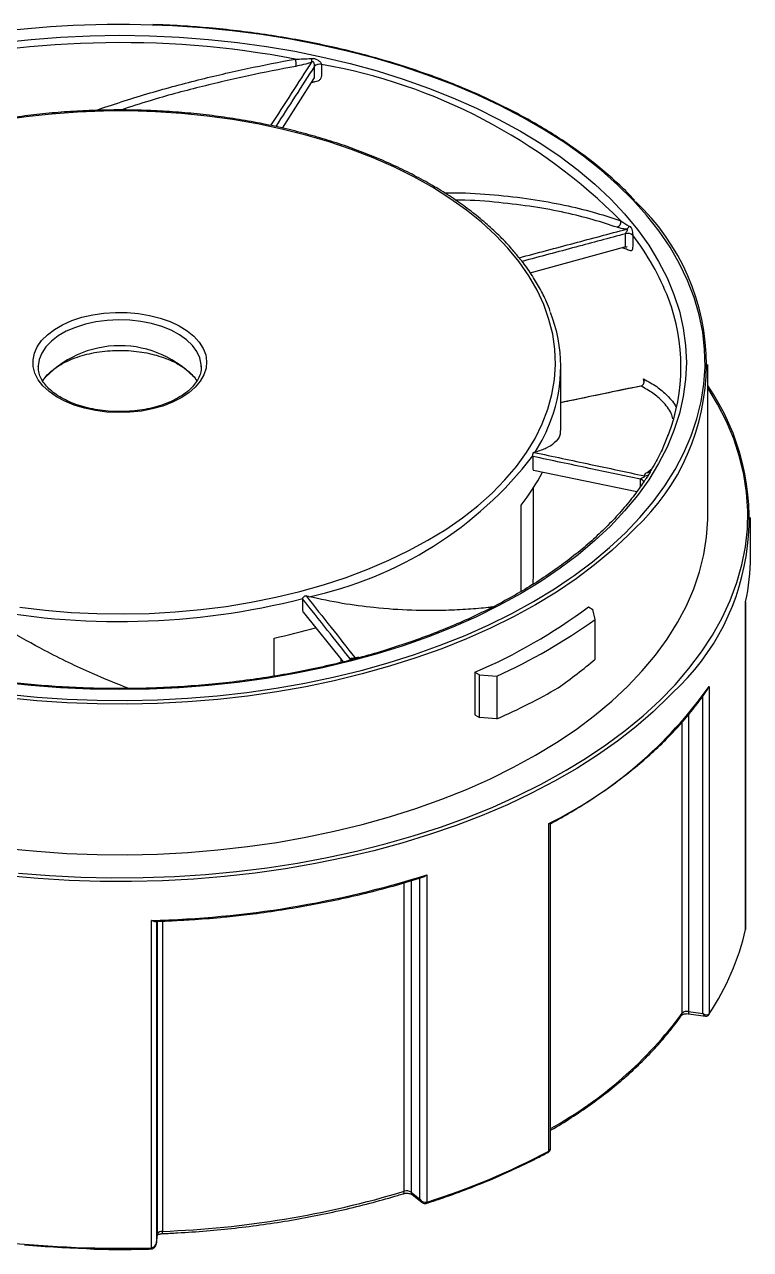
# Model space of a CAD drawing. Header units: millimetres. Extents: x 2517 to 6633, y 792 to 3241.
# Drawn here: x 3315.86 to 3337.59, y 929.65 to 966.32 of the extents above; entities that cross this region are included whole.
import ezdxf

# ---------------------------------------------------------------- set-up
doc = ezdxf.new("R2010")
doc.units = ezdxf.units.MM
doc.layers.add('实线', color=7, linetype='Continuous', lineweight=25)

msp = doc.modelspace()

# ---------------------------------------------------------------- linework, layer by layer
at = {"layer": '实线'}
for p, q in [((3324.54, 964.7424), (3324.54, 965.0643)), ((3323.5865, 963.2136), (3324.5237, 964.6851)), ((3333.8539, 959.7285), (3333.8539, 960.0503)), ((3330.9995, 958.8837), (3333.829, 959.6566)), ((3316.2731, 956.0929), (3316.2728, 956.0701)), ((3321.1528, 956.0701), (3321.1524, 956.0952)), ((3331.9128, 954.1613), (3331.9128, 956.0701)), ((3336.3128, 951.6281), (3336.3128, 956.1354)), ((3331.1017, 952.9737), (3334.1916, 952.3366)), ((3334.4978, 952.9112), (3334.6353, 953.0136)), ((3334.2983, 952.4899), (3334.2983, 952.703)), ((3331.1007, 949.868), (3331.1007, 952.4586)), ((3330.7243, 949.3473), (3330.7243, 951.9302)), ((3337.5928, 950.3869), (3337.5928, 951.5628)), ((3332.7387, 948.8873), (3332.8749, 948.8087)), ((3337.4469, 939.2366), (3337.4469, 949.0346)), ((3337.4482, 939.2495), (3337.4482, 949.0347)), ((3324.208, 948.7155), (3325.3949, 947.2383)), ((3332.9434, 948.5121), (3332.8749, 948.8087)), ((3332.9434, 947.3188), (3332.9434, 948.5121)), ((3323.3356, 946.8138), (3323.3356, 947.9526)), ((3325.3265, 947.3234), (3325.3278, 947.2222)), ((3325.613, 947.2922), (3325.613, 947.3262)), ((3329.3446, 946.9279), (3329.3446, 945.6541)), ((3329.3446, 946.9279), (3329.4808, 946.8493)), ((3329.4808, 946.8493), (3329.9945, 946.8098)), ((3329.4808, 945.5755), (3329.4808, 946.8493)), ((3329.9945, 946.8098), (3329.9945, 945.5315)), ((3336.3539, 946.5037), (3336.3539, 936.7057)), ((3336.1656, 936.7138), (3336.1656, 946.2197)), ((3329.3446, 945.6541), (3329.4808, 945.5755)), ((3329.9945, 945.5315), (3329.4808, 945.5755)), ((3335.7336, 945.6592), (3335.7336, 936.776)), ((3335.5466, 936.721), (3335.5466, 945.4342)), ((3331.5582, 932.6012), (3331.5582, 942.3992)), ((3331.6093, 932.6954), (3331.6093, 942.4065)), ((3327.6955, 931.1593), (3327.6955, 940.7692)), ((3327.9028, 940.8661), (3327.9028, 931.0681)), ((3327.2293, 931.3945), (3327.2293, 940.6313)), ((3327.4338, 940.6916), (3327.4338, 931.3673)), ((3319.6589, 929.7034), (3319.6589, 939.5014)), ((3319.8105, 939.4732), (3319.8105, 929.8541)), ((3319.8416, 930.1105), (3319.8416, 939.4743)), ((3319.9899, 939.4794), (3319.9899, 930.1962)), ((3337.4445, 939.2193), (3337.4457, 939.2305)), ((3337.4469, 939.2366), (3337.4463, 939.228)), ((3335.7336, 936.776), (3336.1656, 936.7138)), ((3335.7495, 936.7073), (3336.2443, 936.636)), ((3336.3412, 936.6717), (3336.3402, 936.6705)), ((3336.3468, 936.6803), (3336.3513, 936.6859)), ((3327.4338, 931.3673), (3327.6955, 931.1593)), ((3327.4637, 931.2963), (3327.7554, 931.0645)), ((3327.8802, 931.0314), (3327.9014, 931.036)), ((3319.8092, 929.8368), (3319.8408, 930.0977)), ((3319.8105, 929.8541), (3319.8416, 930.1105)), ((3319.8408, 930.0977), (3319.8416, 930.1105))]:
    msp.add_line(p, q, dxfattribs=at)
at = {"layer": '实线', "flags": 128}
for points in [[(3332.1673, 949.7225), (3332.3095, 949.8222), (3332.8602, 950.2348), (3333.3735, 950.6631), (3333.8479, 951.1061), (3334.2821, 951.5627), (3334.675, 952.0315), (3335.0257, 952.5114), (3335.333, 953.0011), (3335.5963, 953.4992), (3335.8148, 954.0046), (3335.988, 954.5157), (3336.1153, 955.0313), (3336.1965, 955.5501), (3336.2314, 956.0705), (3336.2198, 956.5913), (3336.1617, 957.111), (3336.0574, 957.6284), (3335.9071, 958.1419), (3335.7112, 958.6503), (3335.4702, 959.1522), (3335.1848, 959.6463), (3334.8557, 960.1313), (3334.4838, 960.6058), (3334.0701, 961.0686), (3333.6156, 961.5186), (3333.1216, 961.9544), (3332.5895, 962.375), (3332.0205, 962.7792), (3331.4162, 963.1659), (3330.7783, 963.5342), (3330.1083, 963.8831), (3329.4081, 964.2115), (3328.6796, 964.5187), (3327.9246, 964.8039), (3327.1452, 965.0663), (3326.3435, 965.3051), (3325.5215, 965.5198), (3324.6815, 965.7098), (3323.8256, 965.8745), (3322.9562, 966.0137), (3322.0755, 966.1268), (3321.1859, 966.2135), (3320.2897, 966.2737), (3319.6841, 966.2992)], [(3315.1866, 965.7776), (3316.0597, 965.871), (3316.94, 965.9379), (3317.8252, 965.9781), (3318.7128, 965.9915), (3319.6004, 965.9781), (3320.4856, 965.9379), (3321.366, 965.871), (3322.239, 965.7776), (3323.1024, 965.6579), (3323.9538, 965.5123), (3324.7908, 965.3412), (3325.6111, 965.1451), (3326.4125, 964.9244), (3327.1928, 964.6798), (3327.9499, 964.412), (3328.6817, 964.1216), (3329.3861, 963.8096), (3330.0613, 963.4767), (3330.7054, 963.1239), (3331.3166, 962.752), (3331.8932, 962.3623), (3332.4338, 961.9556), (3332.9367, 961.5332), (3333.4006, 961.0961), (3333.8243, 960.6456), (3334.2066, 960.183), (3334.5464, 959.7094), (3334.8427, 959.2262), (3335.0949, 958.7348), (3335.3022, 958.2363), (3335.464, 957.7323), (3335.5799, 957.2241), (3335.6496, 956.7131), (3335.6728, 956.2007), (3335.6496, 955.6883), (3335.5799, 955.1773), (3335.464, 954.6691), (3335.3022, 954.1651), (3335.0949, 953.6667), (3334.8427, 953.1752), (3334.5464, 952.692), (3334.2066, 952.2184), (3333.8243, 951.7558), (3333.4006, 951.3053), (3332.9367, 950.8683), (3332.4338, 950.4458), (3331.8932, 950.0392), (3331.3166, 949.6494), (3330.7054, 949.2776), (3330.0613, 948.9247), (3329.3861, 948.5918), (3328.6817, 948.2798), (3327.9499, 947.9895), (3327.1928, 947.7216), (3326.4125, 947.477), (3325.6111, 947.2564), (3324.7908, 947.0602), (3323.9538, 946.8891), (3323.1024, 946.7435), (3322.239, 946.6239), (3321.366, 946.5305), (3320.4856, 946.4635), (3319.6004, 946.4233), (3318.7128, 946.4099), (3317.8252, 946.4233), (3316.94, 946.4635), (3316.0597, 946.5305), (3315.1866, 946.6239)], [(3324.526, 964.6932), (3324.537, 964.7165), (3324.54, 964.7424), (3324.54, 964.7424), (3324.54, 964.7424)], [(3327.9335, 950.8777), (3328.4684, 951.2056), (3328.9684, 951.5513), (3329.4317, 951.9137), (3329.8567, 952.2915), (3330.2417, 952.6832), (3330.5855, 953.0875), (3330.8867, 953.503), (3331.1444, 953.9281), (3331.3576, 954.3614), (3331.5255, 954.8012), (3331.6475, 955.2461), (3331.7233, 955.6943), (3331.7525, 956.1444), (3331.735, 956.5947), (3331.6708, 957.0436), (3331.5603, 957.4894), (3331.4038, 957.9307), (3331.2019, 958.3657), (3330.9553, 958.793), (3330.6648, 959.211), (3330.3316, 959.6183), (3329.9567, 960.0133), (3329.5416, 960.3947), (3329.0878, 960.761), (3328.5968, 961.111), (3328.0704, 961.4435), (3327.5105, 961.7571), (3326.9192, 962.0509), (3326.2984, 962.3238), (3325.6505, 962.5747), (3324.9778, 962.8028), (3324.2826, 963.0073), (3323.5675, 963.1874), (3322.8351, 963.3425), (3322.0878, 963.472), (3321.3285, 963.5755), (3320.5598, 963.6527), (3319.7845, 963.7031), (3319.0054, 963.7267), (3318.2252, 963.7233), (3317.4468, 963.693), (3316.6729, 963.6359), (3315.9063, 963.5521), (3315.1498, 963.4421)], [(3333.8264, 959.6548), (3333.8369, 959.6592), (3333.8892, 959.6578), (3333.8983, 959.6552), (3333.9001, 959.6546), (3333.9009, 959.6543), (3333.9013, 959.6541), (3333.9014, 959.6541), (3333.9014, 959.6541), (3333.9014, 959.6541), (3333.9014, 959.6541), (3333.9014, 959.6541)], [(3333.8285, 959.6585), (3333.8388, 959.6634), (3333.8493, 959.687), (3333.8539, 959.7284), (3333.8539, 959.7285), (3333.8539, 959.7285)], [(3320.5513, 955.1394), (3320.2899, 955.0074), (3320.0003, 954.8967), (3319.6877, 954.8093), (3319.3577, 954.7467), (3319.0163, 954.71), (3318.6694, 954.7), (3318.3233, 954.7167), (3317.9841, 954.7599), (3317.658, 954.8289), (3317.3506, 954.9223), (3317.0676, 955.0385), (3316.8139, 955.1754), (3316.5942, 955.3307), (3316.4122, 955.5015), (3316.2713, 955.6847), (3316.1739, 955.8772), (3316.1219, 956.0755), (3316.1161, 956.2759), (3316.1566, 956.4751), (3316.2428, 956.6693), (3316.373, 956.8552), (3316.545, 957.0294), (3316.7557, 957.1888), (3317.0013, 957.3306), (3317.2774, 957.4522), (3317.5791, 957.5515), (3317.9011, 957.6266), (3318.2376, 957.6764), (3318.5825, 957.6998), (3318.9298, 957.6964), (3319.2732, 957.6664), (3319.6066, 957.6102), (3319.9241, 957.5288), (3320.2199, 957.4238), (3320.4888, 957.2969), (3320.7261, 957.1505), (3320.9274, 956.9871), (3321.0892, 956.8097), (3321.2086, 956.6214), (3321.2835, 956.4256), (3321.3125, 956.2258), (3321.2951, 956.0255), (3321.2316, 955.8284), (3321.1231, 955.6379), (3320.9717, 955.4575), (3320.7799, 955.2903), (3320.5513, 955.1394)], [(3321.1524, 956.0952), (3321.1495, 956.1438), (3321.108, 956.3388), (3321.0199, 956.5287), (3320.8869, 956.7096), (3320.7116, 956.878), (3320.4973, 957.0307), (3320.2484, 957.1647), (3319.9695, 957.2775), (3319.6662, 957.3667), (3319.3443, 957.4307), (3319.0102, 957.4682), (3318.6702, 957.4784), (3318.3311, 957.4613), (3317.9994, 957.4171), (3317.6816, 957.3467), (3317.3839, 957.2514), (3317.112, 957.1331), (3316.8713, 956.9942), (3316.6665, 956.8372), (3316.5014, 956.6654), (3316.3794, 956.4819), (3316.3029, 956.2904), (3316.2732, 956.0947), (3316.2731, 956.0929)], [(3332.0782, 943.9955), (3332.6525, 944.3459), (3333.264, 944.7561), (3333.8393, 945.1833), (3334.3769, 945.6266), (3334.8757, 946.0848), (3335.3342, 946.5568), (3335.7514, 947.0414), (3336.1263, 947.5374), (3336.4578, 948.0436), (3336.7453, 948.5586), (3336.9879, 949.0813), (3337.1851, 949.6104), (3337.3363, 950.1444), (3337.4413, 950.6822), (3337.4997, 951.2223), (3337.5114, 951.7634), (3337.4763, 952.3041), (3337.3946, 952.8432), (3337.2665, 953.3793), (3337.0922, 953.911), (3336.8722, 954.4371), (3336.6071, 954.9561), (3336.3128, 955.4434)], [(3334.3089, 955.4946), (3334.3108, 955.4947), (3334.3144, 955.4937)], [(3334.2983, 952.704), (3334.3267, 952.696), (3334.3517, 952.6851), (3334.3725, 952.6715), (3334.3882, 952.656), (3334.3983, 952.6391), (3334.4022, 952.6214), (3334.4023, 952.6194)], [(3331.1579, 944.4437), (3331.7821, 944.8231), (3332.3716, 945.2205), (3332.9248, 945.6349), (3333.4404, 946.0652), (3333.917, 946.5102), (3334.3532, 946.9689), (3334.7479, 947.4398), (3335.1001, 947.9219), (3335.4089, 948.4138), (3335.6734, 948.9143), (3335.8929, 949.4219), (3336.0669, 949.9354), (3336.1948, 950.4534), (3336.2764, 950.9745), (3336.3114, 951.4973), (3336.3128, 951.6281)], [(3334.1261, 951.2305), (3333.917, 951.0175), (3333.4404, 950.5725), (3332.9248, 950.1422), (3332.3716, 949.7278), (3331.7821, 949.3304), (3331.1579, 948.951), (3330.5008, 948.5907), (3329.8123, 948.2504), (3329.0945, 947.931), (3328.3491, 947.6333), (3327.5782, 947.3582), (3326.7837, 947.1064), (3325.9679, 946.8785), (3325.1328, 946.6752), (3324.2807, 946.4969), (3323.4138, 946.3443), (3322.5345, 946.2175), (3321.645, 946.1171), (3320.7477, 946.0433), (3319.8451, 945.9962), (3318.9394, 945.976), (3318.0332, 945.9827), (3317.1287, 946.0164), (3316.2285, 946.0769), (3315.3348, 946.164)], [(3315.7161, 948.8744), (3316.4805, 948.784), (3317.2528, 948.7202), (3318.0304, 948.6832), (3318.8104, 948.6731), (3319.59, 948.6899), (3320.3665, 948.7337), (3321.1371, 948.8041), (3321.899, 948.9011), (3322.6495, 949.0241), (3323.3859, 949.1729), (3324.1056, 949.3468), (3324.806, 949.5452), (3325.4846, 949.7675), (3326.1389, 950.0128), (3326.7667, 950.2803), (3327.3656, 950.5689), (3327.9335, 950.8777)], [(3315.3502, 946.2747), (3316.2398, 946.1879), (3317.1359, 946.1277), (3318.0363, 946.0942), (3318.9384, 946.0875), (3319.8399, 946.1076), (3320.7385, 946.1545), (3321.6317, 946.228), (3322.5171, 946.3279), (3323.3924, 946.4541), (3324.2554, 946.6061), (3325.1036, 946.7835), (3325.9349, 946.9859), (3326.747, 947.2128), (3327.5379, 947.4634), (3328.3053, 947.7373), (3329.0473, 948.0336), (3329.7619, 948.3515), (3330.4472, 948.6903), (3331.1013, 949.049), (3331.7227, 949.4266), (3332.1673, 949.7225)], [(3331.0813, 949.5462), (3331.0856, 949.5841), (3331.1007, 949.868)], [(3335.247, 946.301), (3335.1598, 946.2107), (3334.6812, 945.7477), (3334.1635, 945.299), (3333.608, 944.8655), (3333.0161, 944.4485), (3332.3891, 944.0489), (3331.7287, 943.6676), (3331.0364, 943.3057), (3330.314, 942.9639), (3329.5632, 942.6433), (3328.7858, 942.3444), (3327.9838, 942.0681), (3327.1591, 941.8151), (3326.3137, 941.5859), (3325.4497, 941.3811), (3324.5693, 941.2012), (3323.6745, 941.0467), (3322.7675, 940.9179), (3321.8507, 940.8152), (3320.9261, 940.7387), (3319.9962, 940.6888), (3319.0631, 940.6654), (3318.1291, 940.6688), (3317.1966, 940.6988), (3316.2678, 940.7554), (3315.345, 940.8384)], [(3315.3348, 941.6567), (3316.2285, 941.5696), (3317.1287, 941.5091), (3318.0332, 941.4754), (3318.9394, 941.4687), (3319.8451, 941.4889), (3320.7477, 941.536), (3321.645, 941.6098), (3322.5345, 941.7102), (3323.4138, 941.837), (3324.2807, 941.9896), (3325.1328, 942.1679), (3325.9679, 942.3712), (3326.7837, 942.5991), (3327.5782, 942.8509), (3328.3491, 943.126), (3329.0945, 943.4237), (3329.8123, 943.7431), (3330.5008, 944.0834), (3331.1579, 944.4437)], [(3315.6793, 940.9173), (3316.6079, 940.8433), (3317.5417, 940.7962), (3318.4785, 940.7759), (3319.4158, 940.7827), (3320.3514, 940.8164), (3321.2829, 940.877), (3322.208, 940.9643), (3323.1244, 941.0781), (3324.0298, 941.2182), (3324.9221, 941.3841), (3325.7989, 941.5755), (3326.6581, 941.7919), (3327.4975, 942.0328), (3328.3151, 942.2975), (3329.1088, 942.5854), (3329.8766, 942.8958), (3330.6168, 943.2279), (3331.3273, 943.5809), (3332.0064, 943.9538), (3332.0782, 943.9955)], [(3327.2012, 931.3232), (3327.2073, 931.3261), (3327.2166, 931.3357), (3327.2236, 931.3508), (3327.2278, 931.3706), (3327.2293, 931.3945)], [(3327.9028, 931.0681), (3327.9005, 931.0558), (3327.8967, 931.0455), (3327.8918, 931.0375), (3327.8858, 931.0323), (3327.8803, 931.0301)], [(3327.9113, 931.0703), (3327.9105, 931.0584), (3327.9083, 931.0484), (3327.9047, 931.0408), (3327.8998, 931.0359), (3327.8968, 931.0345)]]:
    msp.add_lwpolyline(points, dxfattribs=at)
at = {"layer": '实线'}
for centre, radius, start, end in [((3318.7043, 936.4569), 29.8584, 88.11963, 98.51201), ((3318.7261, 937.5299), 28.2427, 79.30682, 104.0006), ((3323.7257, 965.1599), 0.27, 338.95261, 26.89872), ((3324.0901, 965.1756), 0.374, 2.53246, 19.52467), ((3324.6907, 964.9191), 0.21, 74.34891, 135.85442), ((3324.6882, 964.9196), 0.2071, 73.42095, 135.69977), ((3321.8493, 948.6504), 16.7238, 44.82307, 80.02112), ((3329.5923, 956.1341), 6.6784, 312.75572, 47.00482), ((3333.5442, 960.4067), 0.1703, 288.15467, 11.08185), ((3333.8215, 960.3222), 0.1465, 294.94094, 344.83037), ((3333.9212, 959.8429), 0.2191, 48.48, 107.89407), ((3333.9201, 959.8441), 0.2165, 47.48384, 107.80976), ((3328.3137, 955.5096), 7.3021, 20.91142, 38.01747), ((3329.7409, 956.07), 5.7689, 339.10391, 20.77137), ((3327.3944, 956.0705), 4.517, 339.55375, 21.06246), ((3318.7141, 953.6099), 3.0926, 41.39331, 138.80234), ((3330.4993, 951.5156), 7.0522, 312.31716, 34.47571), ((3326.5952, 956.3482), 5.3629, 328.13365, 339.75632), ((3321.9614, 960.4605), 11.5292, 282.10884, 322.25165), ((3325.962, 955.7214), 6.0871, 321.47707, 332.59188), ((3334.526, 953.0554), 0.147, 258.91439, 293.99137), ((3334.2923, 952.59), 0.1132, 13.58548, 86.94556), ((3334.4374, 952.9688), 0.1634, 262.52464, 313.49726), ((3331.2245, 950.3899), 6.3684, 347.71189, 359.9731), ((3318.7022, 970.6137), 22.1669, 258.51915, 284.32937), ((3322.8229, 962.1445), 16.5553, 293.19965, 306.79498), ((3322.9653, 962.3913), 17.0937, 294.28127, 305.71336), ((3319.2727, 966.8224), 19.3023, 282.15089, 285.93596), ((3325.8183, 947.4525), 0.1077, 230.81428, 275.7338), ((3325.5675, 947.2883), 0.0599, 0.41303, 40.5849), ((3325.5671, 947.2871), 0.0603, 1.00363, 40.44823), ((3325.7794, 954.0051), 12.9649, 296.46951, 324.64857), ((3318.947, 969.3853), 29.8923, 271.36471, 287.4337), ((3330.1622, 940.8812), 7.4682, 326.05031, 347.23107), ((3335.6903, 936.5778), 0.2029, 77.66345, 135.09624), ((3335.8159, 936.7588), 0.084, 168.20198, 217.86342), ((3325.6044, 944.1017), 12.3823, 299.00962, 323.41119), ((3335.4487, 936.7194), 0.0979, 325.43812, 0.93418), ((3336.2963, 936.7078), 0.0576, 321.28836, 357.91208), ((3336.308, 936.7097), 0.0493, 326.89998, 0.82586), ((3321.2441, 952.0686), 22.0313, 287.61506, 297.89364), ((3331.5127, 932.5923), 0.0387, 304.25915, 6.94741), ((3331.5262, 932.5931), 0.033, 311.94629, 14.19301), ((3318.9353, 959.0333), 28.8564, 272.09458, 286.70382), ((3327.3031, 931.1675), 0.2387, 56.79629, 108.00134), ((3327.5204, 931.362), 0.0868, 176.51216, 229.18468), ((3319.9727, 930.0548), 0.1425, 83.04542, 156.9781), ((3319.7643, 930.178), 0.2264, 347.36874, 4.61682), ((3318.7112, 962.1447), 32.4556, 263.72039, 271.6563), ((3318.7012, 961.8976), 32.2273, 264.94873, 268.46721), ((3319.491, 929.6936), 0.1585, 351.03024, 3.2977), ((3319.8529, 929.7216), 0.1948, 185.34567, 195.29697)]:
    msp.add_arc(centre, radius, start, end, dxfattribs=at)
for centre, major_axis, ratio, start_param, end_param in [((3318.7128, 953.6826), (18.1355, 1.508), 0.6251762, 5.4678791, 5.5609278), ((3318.7128, 953.7169), (18.1594, -0.2698), 0.5671246, 5.3911361, 5.5282413), ((3336.2044, 936.8034), (0.1515, -0.0947), 0.5418637, 4.7946607, 6.2455115), ((3336.2044, 936.8034), (-0.0543, 0.1663), 0.4066435, 2.0023333, 2.9434426), ((3331.4493, 932.7338), (0.1373, -0.1075), 0.7640538, 5.9996815, 6.8222138), ((3327.8249, 931.2136), (0.1373, -0.1075), 0.7640538, 4.3089396, 5.7597904), ((3327.8249, 931.2136), (-0.0125, 0.1763), 0.7779462, 1.8280789, 2.5017114), ((3319.6509, 929.8605), (0.1381, 0.0836), 0.9678817, 4.2326452, 5.683496)]:
    msp.add_ellipse(centre, major_axis=major_axis, ratio=ratio, start_param=start_param, end_param=end_param, dxfattribs=at)
for points, knots in [([(3321.454, 966.2036), (3321.218, 966.2238), (3320.6996, 966.2684), (3320.1151, 966.3019), (3319.7673, 966.3098), (3319.7047, 966.3112)], [0, 0, 0, 0, 0.4066266, 0.8933152, 1, 1, 1, 1]), ([(3334.1296, 961.0506), (3334.0541, 961.131), (3333.842, 961.357), (3333.4535, 961.7151), (3332.9685, 962.1247), (3332.4479, 962.5195), (3331.8952, 962.8992), (3331.3112, 963.2628), (3330.6973, 963.6094), (3330.0551, 963.9383), (3329.386, 964.2486), (3328.6917, 964.5396), (3327.9738, 964.8107), (3327.234, 965.0612), (3326.474, 965.2906), (3325.6957, 965.4983), (3324.9009, 965.6838), (3324.0914, 965.8466), (3323.2694, 965.9869), (3322.436, 966.1018), (3321.8299, 966.1736), (3321.5005, 966.1999), (3321.454, 966.2036)], [0, 0, 0, 0, 0.0295237, 0.0829361, 0.1363602, 0.1897924, 0.2432295, 0.2966692, 0.3501092, 0.4035482, 0.4569852, 0.5104198, 0.5638516, 0.6172805, 0.6707066, 0.7241299, 0.7775506, 0.830969, 0.8843852, 0.9377998, 0.9912128, 1, 1, 1, 1]), ([(3317.9791, 963.7432), (3318.4941, 963.9137), (3319.5252, 964.255), (3321.0489, 964.6619), (3322.5404, 965.008), (3323.49, 965.1905), (3323.9665, 965.2821)], [0, 0, 0, 0, 0.2529662, 0.5065453, 0.752415, 1, 1, 1, 1]), ([(3323.9777, 965.063), (3323.509, 964.9723), (3322.5683, 964.7902), (3321.1045, 964.4474), (3319.823, 964.1089), (3319.0338, 963.8508), (3318.7412, 963.7552)], [0, 0, 0, 0, 0.27801779, 0.55797674, 0.83616835, 1, 1, 1, 1]), ([(3323.2353, 963.2925), (3323.4428, 963.6135), (3323.8525, 964.2476), (3324.2617, 964.8799), (3324.4638, 965.1921)], [0, 0, 0, 0, 0.5063331, 1, 1, 1, 1]), ([(3324.54, 965.0643), (3324.3487, 964.7674), (3323.9619, 964.1675), (3323.5752, 963.5663), (3323.3798, 963.2625)], [0, 0, 0, 0, 0.4947759, 1, 1, 1, 1]), ([(3324.4638, 965.1921), (3324.3797, 965.1619), (3324.2978, 965.1376), (3324.1361, 965.0954), (3324.0562, 965.0777), (3323.9777, 965.063)], [0, 0, 0, 0, 0.5, 0.5, 1, 1, 1, 1]), ([(3324.4426, 965.3006), (3324.5067, 965.3066), (3324.5713, 965.2931), (3324.6535, 965.2468), (3324.6791, 965.2274), (3324.7128, 965.1921), (3324.7234, 965.1791), (3324.7403, 965.151), (3324.7468, 965.1351), (3324.7473, 965.1212)], [0, 0, 0, 0, 0.5, 0.5, 0.75, 0.75, 0.875, 0.875, 1, 1, 1, 1]), ([(3324.7474, 965.1181), (3324.7463, 965.0315), (3324.7448, 964.9078), (3324.7508, 964.7511), (3324.7109, 964.6685), (3324.6458, 964.6137), (3324.5528, 964.5929), (3324.4886, 964.5824), (3324.4547, 964.5768)], [0, 0, 0, 0, 0.3576546, 0.5110312, 0.6310642, 0.7515682, 0.8687964, 1, 1, 1, 1]), ([(3324.54, 965.0653), (3324.5398, 965.0799), (3324.5388, 965.0994), (3324.536, 965.1322), (3324.5342, 965.1472), (3324.5276, 965.1755), (3324.5241, 965.1899), (3324.5054, 965.2033), (3324.4959, 965.2045), (3324.4788, 965.2005), (3324.471, 965.1966), (3324.4638, 965.1921)], [0, 0, 0, 0, 0.25, 0.25, 0.5, 0.5, 0.75, 0.75, 0.875, 0.875, 1, 1, 1, 1]), ([(3330.6505, 959.3523), (3330.5752, 959.4451), (3330.3937, 959.6685), (3330.063, 960.0095), (3329.6658, 960.3757), (3329.2326, 960.7278), (3328.7664, 961.0651), (3328.2682, 961.3863), (3327.7399, 961.6906), (3327.1831, 961.977), (3326.5997, 962.2445), (3325.9914, 962.4925), (3325.3602, 962.72), (3324.7082, 962.9266), (3324.0373, 963.1114), (3323.3497, 963.274), (3322.6475, 963.4139), (3321.933, 963.5306), (3321.2083, 963.6239), (3320.4759, 963.6933), (3319.7379, 963.7388), (3318.9967, 963.7602), (3318.2546, 963.7573), (3317.514, 963.7303), (3316.7771, 963.6792), (3316.0463, 963.6041), (3315.3239, 963.5053), (3314.6121, 963.3831), (3313.9132, 963.2379), (3313.2294, 963.07), (3312.5628, 962.88), (3311.9155, 962.6685), (3311.2895, 962.4361), (3310.6869, 962.1835), (3310.1094, 961.9115), (3309.559, 961.6207), (3309.0375, 961.3123), (3308.5464, 960.9869), (3308.0874, 960.6457), (3307.6619, 960.2897), (3307.2717, 959.9199), (3306.9167, 959.5378), (3306.6037, 959.1434), (3306.4055, 958.8709), (3306.323, 958.7278), (3306.3199, 958.7223)], [0, 0, 0, 0, 0.0169611, 0.0408739, 0.0648096, 0.0887615, 0.1127238, 0.1366919, 0.1606621, 0.1846314, 0.2085984, 0.232562, 0.2565218, 0.2804777, 0.3044299, 0.3283784, 0.3523237, 0.3762661, 0.4002063, 0.4241445, 0.4480814, 0.4720176, 0.4959534, 0.5198894, 0.543826, 0.5677638, 0.5917033, 0.615645, 0.6395894, 0.6635371, 0.6874885, 0.7114442, 0.7354043, 0.7593693, 0.7833391, 0.8073135, 0.8312922, 0.8552739, 0.879257, 0.9032381, 0.9272133, 0.9511775, 0.9751245, 0.9990469, 1, 1, 1, 1]), ([(3328.4317, 961.2748), (3328.5913, 961.2762), (3329.1639, 961.2812), (3330.0825, 961.2115), (3331.1698, 961.0791), (3332.1437, 960.8925), (3333.0067, 960.6746), (3333.4759, 960.518), (3333.7113, 960.4394)], [0, 0, 0, 0, 0.0709295, 0.2545413, 0.4434582, 0.6323751, 0.8155487, 1, 1, 1, 1]), ([(3333.5973, 960.2449), (3333.3671, 960.3211), (3332.9051, 960.4742), (3332.0623, 960.6851), (3331.1196, 960.8653), (3330.0587, 960.9925), (3329.2677, 961.0606), (3328.8086, 961.0583), (3328.7669, 961.0581)], [0, 0, 0, 0, 0.1945352, 0.3904288, 0.5850856, 0.7797424, 0.9800062, 1, 1, 1, 1]), ([(3333.8833, 960.1894), (3333.8217, 960.194), (3333.7699, 960.2017), (3333.676, 960.2206), (3333.6343, 960.2319), (3333.5973, 960.2449)], [0, 0, 0, 0, 0.5, 0.5, 1, 1, 1, 1]), ([(3333.9629, 960.2839), (3334.0014, 960.2653), (3334.0305, 960.2294), (3334.0525, 960.1582), (3334.0572, 960.1316), (3334.0622, 960.087), (3334.0635, 960.0712), (3334.0655, 960.0385), (3334.0662, 960.0209), (3334.0664, 960.0069)], [0, 0, 0, 0, 0.5, 0.5, 0.75, 0.75, 0.875, 0.875, 1, 1, 1, 1]), ([(3330.6663, 959.3334), (3331.2156, 959.4802), (3331.7649, 959.6265), (3332.3141, 959.7726), (3332.8372, 959.9117), (3333.3603, 960.0506), (3333.8833, 960.1894)], [0, 0, 0, 0, 0.0022615971, 0.0022615971, 0.0022615971, 0.0044154381, 0.0044154381, 0.0044154381, 0.0044154381]), ([(3333.8539, 960.0503), (3333.3567, 959.9181), (3332.3238, 959.6435), (3331.291, 959.3676), (3330.7553, 959.2244)], [0, 0, 0, 0, 0.4813682, 1, 1, 1, 1]), ([(3334.0665, 960.0038), (3334.069, 959.8913), (3334.0723, 959.749), (3334.0612, 959.5966), (3334.0394, 959.5486), (3333.9994, 959.5317), (3333.9199, 959.5754), (3333.8366, 959.6017), (3333.7694, 959.6263), (3333.7474, 959.6344)], [0, 0, 0, 0, 0.2930927, 0.371116, 0.447021, 0.5232616, 0.6468116, 0.8849574, 1, 1, 1, 1]), ([(3333.8539, 960.0514), (3333.8539, 960.066), (3333.8632, 960.0835), (3333.8814, 960.1127), (3333.8912, 960.1257), (3333.9092, 960.1513), (3333.9192, 960.1641), (3333.919, 960.1821), (3333.914, 960.1867), (3333.8998, 960.1903), (3333.8915, 960.1901), (3333.8833, 960.1894)], [0, 0, 0, 0, 0.25, 0.25, 0.5, 0.5, 0.75, 0.75, 0.875, 0.875, 1, 1, 1, 1]), ([(3331.5986, 957.7299), (3331.5625, 957.8254), (3331.473, 958.062), (3331.2842, 958.4329), (3331.0358, 958.841), (3330.8233, 959.1479), (3330.6822, 959.3148), (3330.6505, 959.3523)], [0, 0, 0, 0, 0.1701039, 0.421832, 0.6740267, 0.926667, 1, 1, 1, 1]), ([(3316.4067, 955.6437), (3316.428, 955.6784), (3316.4821, 955.7665), (3316.6136, 955.9023), (3316.7925, 956.0466), (3317.0052, 956.1774), (3317.2466, 956.2924), (3317.5133, 956.3895), (3317.8009, 956.4668), (3318.1046, 956.5226), (3318.419, 956.5558), (3318.7386, 956.5657), (3319.0579, 956.552), (3319.3712, 956.5151), (3319.6729, 956.4556), (3319.9577, 956.3749), (3320.2206, 956.2747), (3320.457, 956.1571), (3320.6635, 956.0248), (3320.8345, 955.8807), (3320.9541, 955.7529), (3321.0015, 955.673), (3321.0179, 955.6455)], [0, 0, 0, 0, 0.0343279, 0.0872385, 0.1394879, 0.1915037, 0.2434859, 0.2955214, 0.3476502, 0.399871, 0.452164, 0.5045015, 0.556853, 0.6091809, 0.6614485, 0.7136242, 0.7656793, 0.817594, 0.8693713, 0.9210645, 0.9727747, 1, 1, 1, 1]), ([(3320.4713, 955.1473), (3320.4324, 955.1257), (3320.3189, 955.0628), (3320.1088, 954.9704), (3319.8363, 954.8784), (3319.5438, 954.8069), (3319.2367, 954.7571), (3318.9203, 954.7302), (3318.6002, 954.7267), (3318.282, 954.7467), (3317.9713, 954.7898), (3317.6737, 954.8552), (3317.3943, 954.9413), (3317.1382, 955.0465), (3316.9096, 955.1684), (3316.7123, 955.3041), (3316.5494, 955.4507), (3316.4225, 955.6051), (3316.3336, 955.7644), (3316.2794, 955.9264), (3316.2754, 956.035), (3316.2733, 956.0897)], [0, 0, 0, 0, 0.0280529, 0.0817608, 0.1355799, 0.1894982, 0.2435072, 0.2975836, 0.3516977, 0.4058175, 0.4599009, 0.5139131, 0.5678217, 0.6215988, 0.6752283, 0.728724, 0.7821617, 0.8356596, 0.8895375, 0.9443363, 1, 1, 1, 1]), ([(3321.1522, 956.0918), (3321.1503, 956.0359), (3321.1462, 955.9231), (3321.0882, 955.7542), (3320.9917, 955.5878), (3320.8556, 955.4299), (3320.6852, 955.2805), (3320.543, 955.1919), (3320.4713, 955.1473)], [0, 0, 0, 0, 0.1694036, 0.3422844, 0.510722, 0.6747102, 0.836174, 1, 1, 1, 1]), ([(3334.3089, 955.4946), (3334.0584, 955.4425), (3333.2597, 955.2764), (3332.461, 955.1106), (3331.9128, 954.9968)], [0, 0, 0, 0, 0.31364006, 1, 1, 1, 1]), ([(3334.3144, 955.4937), (3333.5982, 955.3451), (3332.7977, 955.179), (3331.9971, 955.013), (3331.9128, 954.9956)], [0, 0, 0, 0, 0.894698, 1, 1, 1, 1]), ([(3335.2714, 954.5126), (3335.2561, 954.5681), (3335.2055, 954.7514), (3334.9947, 955.0113), (3334.6866, 955.286), (3334.4386, 955.4244), (3334.3144, 955.4937)], [0, 0, 0, 0, 0.1481636, 0.4896552, 0.7443052, 1, 1, 1, 1]), ([(3334.3151, 955.4938), (3334.3392, 955.499), (3334.3596, 955.5111), (3334.3891, 955.5426), (3334.3986, 955.5617), (3334.4144, 955.6223), (3334.4085, 955.6657), (3334.3916, 955.7062)], [0, 0, 0, 0, 0.25, 0.25, 0.5, 0.5, 1, 1, 1, 1]), ([(3334.4017, 955.6277), (3334.4002, 955.6532), (3334.3988, 955.6796), (3334.3919, 955.7053), (3334.3916, 955.7062)], [0, 0, 0, 0, 0.9646678, 1, 1, 1, 1]), ([(3334.3916, 955.7062), (3334.5291, 955.6323), (3334.8047, 955.4841), (3335.1265, 955.1953), (3335.3203, 954.98), (3335.3651, 954.8517), (3335.3659, 954.8493)], [0, 0, 0, 0, 0.3074662, 0.6163685, 0.9929481, 1, 1, 1, 1]), ([(3331.8937, 954.1614), (3331.8963, 954.1148), (3331.9037, 953.9857), (3331.7524, 953.8022), (3331.4994, 953.6273), (3331.2666, 953.5538), (3331.1499, 953.5169)], [0, 0, 0, 0, 0.1795378, 0.4982672, 0.7483843, 1, 1, 1, 1]), ([(3335.1309, 954.0404), (3335.0792, 953.909), (3334.9663, 953.6223), (3334.7813, 953.2502), (3334.6358, 953.0124), (3334.5825, 952.9253)], [0, 0, 0, 0, 0.3489361, 0.7616405, 1, 1, 1, 1]), ([(3331.0769, 953.3875), (3331.077, 953.3388), (3331.0773, 953.228), (3331.0755, 953.0972), (3331.0781, 953.0063), (3331.0873, 952.978), (3331.097, 952.9753), (3331.1018, 952.9739)], [0, 0, 0, 0, 0.3102312, 0.7072359, 0.8173292, 0.9091257, 1, 1, 1, 1]), ([(3334.2983, 952.703), (3333.7866, 952.8121), (3333.2748, 952.9211), (3332.763, 953.0299), (3332.201, 953.1494), (3331.6389, 953.2686), (3331.0769, 953.3875)], [0.0002009624, 0.0002009624, 0.0002009624, 0.0002009624, 0.0022498948, 0.0022498948, 0.0022498948, 0.0045000334, 0.0045000334, 0.0045000334, 0.0045000334]), ([(3331.0775, 953.4024), (3331.0782, 953.4102), (3331.0787, 953.4188), (3331.0792, 953.4273), (3331.0797, 953.4359), (3331.0802, 953.4446), (3331.0809, 953.4528), (3331.0817, 953.4615), (3331.0828, 953.47), (3331.0845, 953.4774), (3331.0863, 953.485), (3331.0886, 953.4917), (3331.0917, 953.497), (3331.0945, 953.5019), (3331.0979, 953.5056), (3331.1016, 953.5079), (3331.1042, 953.5096), (3331.1071, 953.5105), (3331.1098, 953.5107)], [0, 0, 0, 0, 0.00003213243, 0.00003213243, 0.00003213243, 0.00006413439, 0.00006413439, 0.00006413439, 0.00009796916, 0.00009796916, 0.00009796916, 0.00013237075, 0.00013237075, 0.00013237075, 0.00016431008, 0.00016431008, 0.00016431008, 0.00018722294, 0.00018722294, 0.00018722294, 0.00018722294]), ([(3331.1098, 953.5107), (3331.6743, 953.3912), (3332.2387, 953.2712), (3332.8032, 953.151), (3333.3409, 953.0365), (3333.8785, 952.9217), (3334.4162, 952.8068)], [0, 0, 0, 0, 0.0022615971, 0.0022615971, 0.0022615971, 0.0044154381, 0.0044154381, 0.0044154381, 0.0044154381]), ([(3334.4162, 952.8068), (3334.4131, 952.8269), (3334.4217, 952.8449), (3334.4507, 952.8794), (3334.4716, 952.8957), (3334.4978, 952.9112)], [0, 0, 0, 0, 0.5, 0.5, 1, 1, 1, 1]), ([(3334.5872, 952.9234), (3334.5863, 952.9221), (3334.5689, 952.8985), (3334.5591, 952.8737), (3334.5499, 952.8503)], [0, 0, 0, 0, 0.0541734, 1, 1, 1, 1]), ([(3334.5856, 952.9264), (3334.5829, 952.9212), (3334.5784, 952.9125), (3334.5805, 952.9149), (3334.5813, 952.9159)], [0, 0, 0, 0, 0.5922563, 1, 1, 1, 1]), ([(3334.4238, 952.6702), (3334.3377, 952.543), (3334.1512, 952.2672), (3333.8175, 951.8535), (3333.4335, 951.4284), (3333.0121, 951.0149), (3332.5556, 950.6137), (3332.0648, 950.2258), (3331.5409, 949.8522), (3330.9853, 949.4939), (3330.3991, 949.1518), (3329.7839, 948.8267), (3329.1412, 948.5194), (3328.4725, 948.2308), (3327.7797, 947.9613), (3327.0635, 947.7128), (3326.4178, 947.5096), (3326.0037, 947.3984), (3325.8423, 947.3551)], [0, 0, 0, 0, 0.0553712, 0.1200334, 0.18464, 0.249204, 0.3137372, 0.3782497, 0.4427497, 0.5072436, 0.5717359, 0.6362295, 0.7007269, 0.7652301, 0.8297402, 0.8942577, 0.9587827, 1, 1, 1, 1]), ([(3334.2983, 952.704), (3334.2986, 952.7186), (3334.3127, 952.7305), (3334.3412, 952.7485), (3334.357, 952.7554), (3334.3889, 952.7691), (3334.4067, 952.7753), (3334.4251, 952.7888), (3334.4275, 952.7941), (3334.4245, 952.8018), (3334.4205, 952.8046), (3334.4162, 952.8068)], [0, 0, 0, 0, 0.25, 0.25, 0.5, 0.5, 0.75, 0.75, 0.875, 0.875, 1, 1, 1, 1]), ([(3334.5499, 952.8503), (3334.5464, 952.8417), (3334.5394, 952.8248), (3334.5195, 952.7926), (3334.4899, 952.753), (3334.4563, 952.7132), (3334.434, 952.6802), (3334.4261, 952.6686)], [0, 0, 0, 0, 0.2023219, 0.4004175, 0.5912837, 0.855548, 1, 1, 1, 1]), ([(3324.1885, 949.1364), (3324.1901, 949.1437), (3324.1928, 949.1515), (3324.1963, 949.1591), (3324.1998, 949.1667), (3324.2042, 949.1742), (3324.2093, 949.181), (3324.2147, 949.1883), (3324.2211, 949.1949), (3324.2281, 949.2003), (3324.2352, 949.2057), (3324.2432, 949.21), (3324.2515, 949.2126), (3324.2591, 949.215), (3324.2672, 949.2159), (3324.275, 949.2155), (3324.2806, 949.2152), (3324.2862, 949.2141), (3324.2914, 949.2124)], [0, 0, 0, 0, 0.00003213243, 0.00003213243, 0.00003213243, 0.00006413439, 0.00006413439, 0.00006413439, 0.00009796916, 0.00009796916, 0.00009796916, 0.00013237075, 0.00013237075, 0.00013237075, 0.00016431008, 0.00016431008, 0.00016431008, 0.00018722294, 0.00018722294, 0.00018722294, 0.00018722294]), ([(3324.2914, 949.2124), (3324.5403, 948.8984), (3324.7893, 948.5839), (3325.0384, 948.2691), (3325.2756, 947.9693), (3325.5129, 947.6693), (3325.7502, 947.369)], [0, 0, 0, 0, 0.0022615971, 0.0022615971, 0.0022615971, 0.0044154381, 0.0044154381, 0.0044154381, 0.0044154381]), ([(3318.9811, 946.4417), (3318.6193, 946.5861), (3317.7741, 946.9232), (3316.5599, 947.5167), (3315.3521, 948.1861), (3314.6448, 948.6551), (3314.2901, 948.8903)], [0, 0, 0, 0, 0.2252551, 0.52622449, 0.76240465, 1, 1, 1, 1]), ([(3324.1868, 949.122), (3324.1869, 949.0732), (3324.1872, 948.9618), (3324.1851, 948.8346), (3324.188, 948.7431), (3324.2038, 948.7237), (3324.2096, 948.7166)], [0, 0, 0, 0, 0.3524297, 0.803436, 0.9285045, 1, 1, 1, 1]), ([(3325.613, 947.3262), (3325.3864, 947.6119), (3325.1598, 947.8974), (3324.9333, 948.1828), (3324.6844, 948.4961), (3324.4356, 948.8093), (3324.1868, 949.122)], [0.0002009624, 0.0002009624, 0.0002009624, 0.0002009624, 0.0022498948, 0.0022498948, 0.0022498948, 0.0045000334, 0.0045000334, 0.0045000334, 0.0045000334]), ([(3329.883, 948.8844), (3329.8355, 948.8784), (3329.6138, 948.8503), (3329.147, 948.8098), (3328.3998, 948.7702), (3327.4651, 948.7697), (3326.4135, 948.8419), (3325.3773, 948.9764), (3324.713, 949.1172), (3324.3798, 949.1879)], [0, 0, 0, 0, 0.037496, 0.1752061, 0.3129162, 0.5038348, 0.6965828, 0.8478382, 1, 1, 1, 1]), ([(3325.613, 947.3272), (3325.6133, 947.3417), (3325.624, 947.3477), (3325.6462, 947.3535), (3325.6586, 947.3537), (3325.6859, 947.3532), (3325.7009, 947.3516), (3325.7271, 947.3545), (3325.7356, 947.3571), (3325.7455, 947.3631), (3325.7482, 947.3662), (3325.7502, 947.369)], [0, 0, 0, 0, 0.25, 0.25, 0.5, 0.5, 0.75, 0.75, 0.875, 0.875, 1, 1, 1, 1]), ([(3325.7502, 947.369), (3325.8019, 947.3741), (3325.8537, 947.3791), (3325.9154, 947.3751), (3325.9155, 947.3751)], [0, 0, 0, 0, 0.99846, 1, 1, 1, 1]), ([(3325.8423, 947.3551), (3325.7516, 947.3298), (3325.4099, 947.2347), (3324.7991, 947.0921), (3324.0124, 946.9279), (3323.2114, 946.7879), (3322.3994, 946.6706), (3321.5781, 946.5767), (3320.7497, 946.5065), (3319.9162, 946.4601), (3319.0797, 946.4376), (3318.2422, 946.4391), (3317.406, 946.4645), (3316.573, 946.5139), (3315.7453, 946.5871), (3314.9249, 946.6837), (3314.1147, 946.8048), (3313.4555, 946.9195), (3313.0723, 947.0021), (3312.9504, 947.0284)], [0, 0, 0, 0, 0.0228165, 0.0859759, 0.1491415, 0.2123128, 0.2754889, 0.3386692, 0.4018528, 0.4650389, 0.5282265, 0.5914151, 0.6546036, 0.7177908, 0.780976, 0.8441583, 0.9073369, 0.9705108, 1, 1, 1, 1]), ([(3331.6033, 942.3968), (3331.6836, 942.4403), (3331.9798, 942.6009), (3332.4712, 942.8913), (3333.0649, 943.2737), (3333.6263, 943.6724), (3334.155, 944.0859), (3334.6495, 944.5135), (3335.1087, 944.9542), (3335.5318, 945.407), (3335.917, 945.871), (3336.1749, 946.2202), (3336.3043, 946.4144), (3336.3269, 946.4483)], [0, 0, 0, 0, 0.0387768, 0.1431303, 0.2474949, 0.3518619, 0.4562278, 0.5605891, 0.6649412, 0.7692785, 0.8735941, 0.9778804, 1, 1, 1, 1]), ([(3336.3539, 946.5037), (3336.3536, 946.503), (3336.3506, 946.4938), (3336.3438, 946.4743), (3336.3317, 946.4583), (3336.3251, 946.4496)], [0, 0, 0, 0, 0.0357099, 0.4784057, 1, 1, 1, 1]), ([(3331.6033, 942.397), (3331.6029, 942.3964), (3331.5994, 942.3911), (3331.5824, 942.3941), (3331.5647, 942.3976), (3331.5586, 942.3991), (3331.5582, 942.3992)], [0, 0, 0, 0, 0.0795496, 0.7161, 0.978809, 1, 1, 1, 1]), ([(3322.5215, 939.6805), (3322.5824, 939.6871), (3322.934, 939.7253), (3323.5681, 939.8183), (3324.4207, 939.9603), (3325.2601, 940.1274), (3326.0854, 940.3164), (3326.8939, 940.5283), (3327.4646, 940.6953), (3327.7653, 940.7913), (3327.8071, 940.8046)], [0, 0, 0, 0, 0.03291134, 0.18986145, 0.34681587, 0.50377539, 0.66074094, 0.8177132, 0.97469281, 1, 1, 1, 1]), ([(3327.9028, 940.8661), (3327.9023, 940.8656), (3327.895, 940.8585), (3327.8703, 940.837), (3327.8386, 940.8135), (3327.8123, 940.8072), (3327.8067, 940.8059)], [0, 0, 0, 0, 0.0194285, 0.2603039, 0.8439457, 1, 1, 1, 1]), ([(3320.6321, 939.5133), (3320.7397, 939.519), (3321.1418, 939.5401), (3321.773, 939.5941), (3322.2923, 939.654), (3322.5215, 939.6805)], [0, 0, 0, 0, 0.1694557, 0.6333651, 1, 1, 1, 1]), ([(3319.7555, 939.4724), (3319.7495, 939.4719), (3319.7279, 939.4702), (3319.6945, 939.4835), (3319.6678, 939.4966), (3319.6596, 939.5011), (3319.6589, 939.5014)], [0, 0, 0, 0, 0.2113042, 0.7567424, 0.981847, 1, 1, 1, 1]), ([(3319.7555, 939.4713), (3319.861, 939.4746), (3320.1538, 939.4836), (3320.4454, 939.5017), (3320.6321, 939.5133)], [0, 0, 0, 0, 0.3599415, 1, 1, 1, 1]), ([(3337.444, 939.2169), (3337.4445, 939.219), (3337.4453, 939.2225), (3337.4459, 939.2265), (3337.4462, 939.2281)], [0, 0, 0, 0, 0.6073811, 1, 1, 1, 1]), ([(3331.6093, 933.2193), (3331.6158, 933.223), (3331.8292, 933.345), (3332.2305, 933.5966), (3332.7989, 933.9805), (3333.3332, 934.3811), (3333.8343, 934.7961), (3334.3006, 935.2249), (3334.731, 935.6664), (3335.1172, 936.1116), (3335.3755, 936.4465), (3335.5048, 936.6292), (3335.5293, 936.6638)], [0, 0, 0, 0, 0.003818, 0.1258205, 0.2478409, 0.3698628, 0.4918772, 0.6138737, 0.7358391, 0.8577573, 0.9730828, 1, 1, 1, 1]), ([(3335.5297, 936.6642), (3335.53, 936.6648), (3335.5309, 936.6661), (3335.5491, 936.6802), (3335.5862, 936.6962), (3335.6382, 936.7085), (3335.6962, 936.7128), (3335.7332, 936.709), (3335.7495, 936.7073)], [0, 0, 0, 0, 0.1219936, 0.2932138, 0.4608231, 0.6431613, 0.8422772, 1, 1, 1, 1]), ([(3336.2432, 936.6382), (3336.2522, 936.6365), (3336.2735, 936.6327), (3336.3078, 936.6428), (3336.3306, 936.6591), (3336.34, 936.6702), (3336.3414, 936.6719)], [0, 0, 0, 0, 0.2551636, 0.6079513, 0.940711, 1, 1, 1, 1]), ([(3331.5482, 932.5686), (3331.5605, 932.5789), (3331.5847, 932.5993), (3331.6039, 932.6446), (3331.6119, 932.6801), (3331.6086, 932.7001), (3331.6081, 932.7027)], [0, 0, 0, 0, 0.3099785, 0.608993, 0.9492218, 1, 1, 1, 1]), ([(3327.8968, 931.0345), (3328.0323, 931.0789), (3328.4251, 931.2077), (3329.0594, 931.4368), (3329.7908, 931.7279), (3330.4972, 932.0392), (3331.0762, 932.3187), (3331.4147, 932.4972), (3331.5344, 932.5603)], [0, 0, 0, 0, 0.103727, 0.3008025, 0.4979012, 0.6950114, 0.8921329, 1, 1, 1, 1]), ([(3331.5303, 932.5581), (3331.5341, 932.56), (3331.5403, 932.5631), (3331.5458, 932.5675), (3331.548, 932.5692)], [0, 0, 0, 0, 0.6113459, 1, 1, 1, 1]), ([(3319.9852, 930.1285), (3320.1375, 930.1353), (3320.5788, 930.1553), (3321.3066, 930.2066), (3322.1648, 930.2903), (3323.0152, 930.3981), (3323.8557, 930.5292), (3324.6845, 930.6836), (3325.4996, 930.8608), (3326.2851, 931.0571), (3326.8488, 931.216), (3327.1467, 931.3066), (3327.2011, 931.3232)], [0, 0, 0, 0, 0.060613, 0.1757135, 0.2908249, 0.4059412, 0.5210635, 0.6361932, 0.7513318, 0.8664804, 0.9755859, 1, 1, 1, 1]), ([(3327.2011, 931.3232), (3327.213, 931.3263), (3327.2424, 931.3342), (3327.2997, 931.3394), (3327.3648, 931.3349), (3327.419, 931.321), (3327.451, 931.3056), (3327.4602, 931.2988), (3327.4637, 931.2963)], [0, 0, 0, 0, 0.1306282, 0.32542, 0.530645, 0.7347005, 0.9010981, 1, 1, 1, 1]), ([(3327.7535, 931.0695), (3327.7591, 931.0639), (3327.778, 931.0447), (3327.8196, 931.0292), (3327.8581, 931.026), (3327.8771, 931.0295), (3327.8803, 931.0301)], [0, 0, 0, 0, 0.17068561, 0.57667172, 0.93029992, 1, 1, 1, 1]), ([(3319.665, 929.6702), (3319.682, 929.6743), (3319.7159, 929.6824), (3319.7589, 929.7172), (3319.7929, 929.7672), (3319.8077, 929.8159), (3319.8101, 929.8462), (3319.8106, 929.8533)], [0, 0, 0, 0, 0.2048868, 0.4079799, 0.6376814, 0.9154808, 1, 1, 1, 1]), ([(3319.8371, 930.0838), (3319.8367, 930.0832), (3319.8355, 930.0814), (3319.8484, 930.0937), (3319.8794, 930.1089), (3319.9267, 930.1235), (3319.9652, 930.1268), (3319.9852, 930.1285)], [0, 0, 0, 0, 0.1075053, 0.3150975, 0.5279509, 0.7554641, 1, 1, 1, 1]), ([(3317.8392, 929.6702), (3317.9845, 929.6657), (3318.425, 929.6521), (3319.0286, 929.6542), (3319.4858, 929.665), (3319.6476, 929.6688)], [0, 0, 0, 0, 0.2411183, 0.7314968, 1, 1, 1, 1]), ([(3319.6426, 929.6688), (3319.6472, 929.6687), (3319.6547, 929.6687), (3319.662, 929.6703), (3319.6649, 929.671)], [0, 0, 0, 0, 0.6068259, 1, 1, 1, 1])]:
    msp.add_open_spline(points, degree=3, knots=knots, dxfattribs=at)
for points in [[(3323.9665, 965.2821), (3324.1222, 965.2817), (3324.2803, 965.2854), (3324.4426, 965.3006)], [(3324.54, 965.0643), (3324.54, 965.0646), (3324.54, 965.065), (3324.54, 965.0653)], [(3324.7473, 965.1212), (3324.7473, 965.1202), (3324.7474, 965.1192), (3324.7474, 965.1181)], [(3333.7113, 960.4394), (3333.7852, 960.3841), (3333.8652, 960.3308), (3333.9629, 960.2839)], [(3333.8539, 960.0503), (3333.8539, 960.0507), (3333.8539, 960.051), (3333.8539, 960.0514)], [(3334.0664, 960.0069), (3334.0665, 960.0059), (3334.0665, 960.0048), (3334.0665, 960.0038)], [(3334.3151, 955.4938), (3334.3149, 955.4938), (3334.3146, 955.4937), (3334.3144, 955.4937)], [(3331.0769, 953.3875), (3331.0769, 953.3921), (3331.0771, 953.3972), (3331.0775, 953.4024)], [(3331.1499, 953.5169), (3331.1393, 953.5142), (3331.1261, 953.5121), (3331.1098, 953.5107)], [(3334.2983, 952.703), (3334.2983, 952.7033), (3334.2983, 952.7037), (3334.2983, 952.704)], [(3324.3798, 949.1879), (3324.3513, 949.1945), (3324.3219, 949.2026), (3324.2914, 949.2124)], [(3324.1868, 949.122), (3324.1868, 949.1267), (3324.1873, 949.1316), (3324.1885, 949.1364)], [(3325.613, 947.3262), (3325.613, 947.3265), (3325.613, 947.3269), (3325.613, 947.3272)], [(3337.4457, 939.2305), (3337.4461, 939.2324), (3337.4465, 939.2344), (3337.4469, 939.2366)], [(3336.3539, 936.7057), (3336.355, 936.7071), (3336.3562, 936.7087), (3336.3573, 936.7104)], [(3331.5511, 932.5969), (3331.5534, 932.5982), (3331.5558, 932.5996), (3331.5582, 932.6012)], [(3327.9028, 931.0681), (3327.9056, 931.0687), (3327.9084, 931.0694), (3327.9113, 931.0703)], [(3319.6493, 929.7027), (3319.6525, 929.7028), (3319.6557, 929.703), (3319.6589, 929.7034)]]:
    msp.add_open_spline(points, degree=3, dxfattribs=at)

doc.saveas('drawing.dxf')
